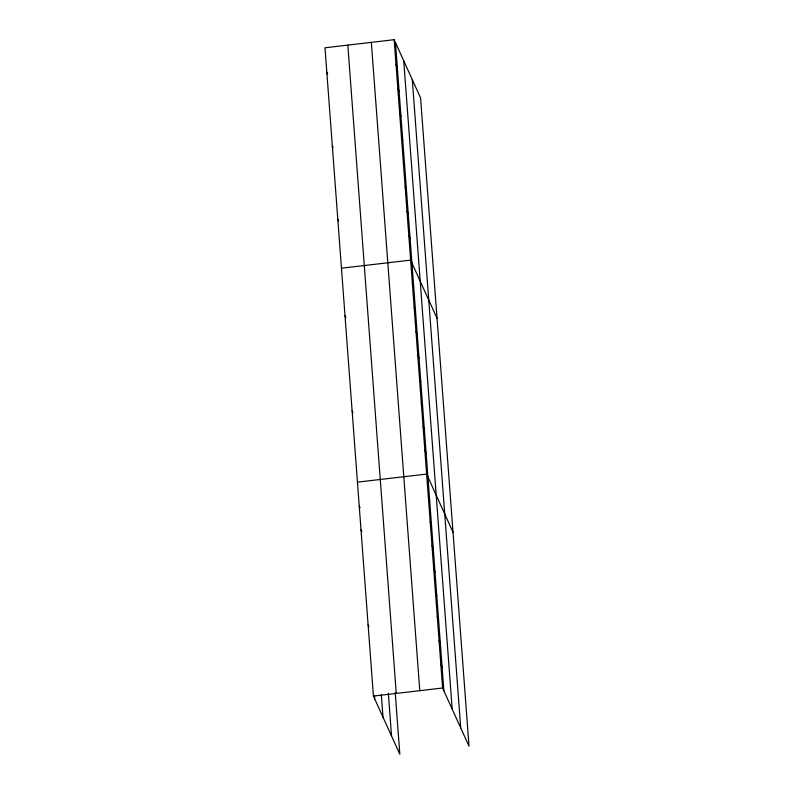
<?xml version="1.0" encoding="UTF-8"?>
<svg xmlns="http://www.w3.org/2000/svg" width="794" height="794" viewBox="0 0 794 794"><rect width="100%" height="100%" fill="white"/><g stroke="black" fill="none" stroke-linecap="round" stroke-linejoin="round"><path stroke-width="1.19" d="M394.171 39.7L442.605 688.001L469.006 746.221L420.572 97.91L394.171 39.7L324.994 47.779L373.428 696.09L399.829 754.3L395.214 692.497M341.46 268.203L410.637 260.124L437.047 318.334M357.439 482.147L426.616 474.068L453.027 532.278M373.428 696.09L442.605 688.001M395.998 64.195L397.288 67.024M397.824 88.68L399.114 91.518M399.66 113.175L400.94 116.013M401.486 137.67L402.776 140.498M403.312 162.155L404.603 164.993M405.148 186.65L406.429 189.488M406.975 211.144L408.265 213.973M408.811 235.629L410.091 238.468M326.82 72.274L327.674 74.16M412.414 283.895L413.694 286.733M414.19 307.665L415.47 310.504M332.309 145.749L333.162 147.634M415.967 331.435L417.247 334.274M417.743 355.206L419.024 358.044M419.52 378.976L420.8 381.815M421.286 402.747L422.577 405.585M337.797 219.223L338.661 221.109M423.063 426.517L424.353 429.356M424.84 450.297L426.13 453.126M428.393 497.838L429.683 500.667M345.013 315.744L345.866 317.64M430.169 521.608L431.46 524.437M431.946 545.379L433.236 548.217M433.723 569.149L435.013 571.988M435.499 592.919L436.789 595.758M352.109 410.835L352.973 412.721M437.276 616.69L438.556 619.528M439.052 640.46L440.333 643.299M440.829 664.231L442.109 667.069M359.216 505.917L360.079 507.803M360.992 529.687L361.856 531.573M368.098 624.769L368.952 626.664M412.284 79.638L460.719 727.939M403.739 60.81L452.183 709.111M395.452 42.539L443.886 690.84M371.344 42.37L419.778 690.671M347.822 45.119L396.256 693.42M388.345 693.241L391.541 736.028M381.319 694.611L383.006 717.2M374.44 695.355L374.708 698.919"/></g></svg>
